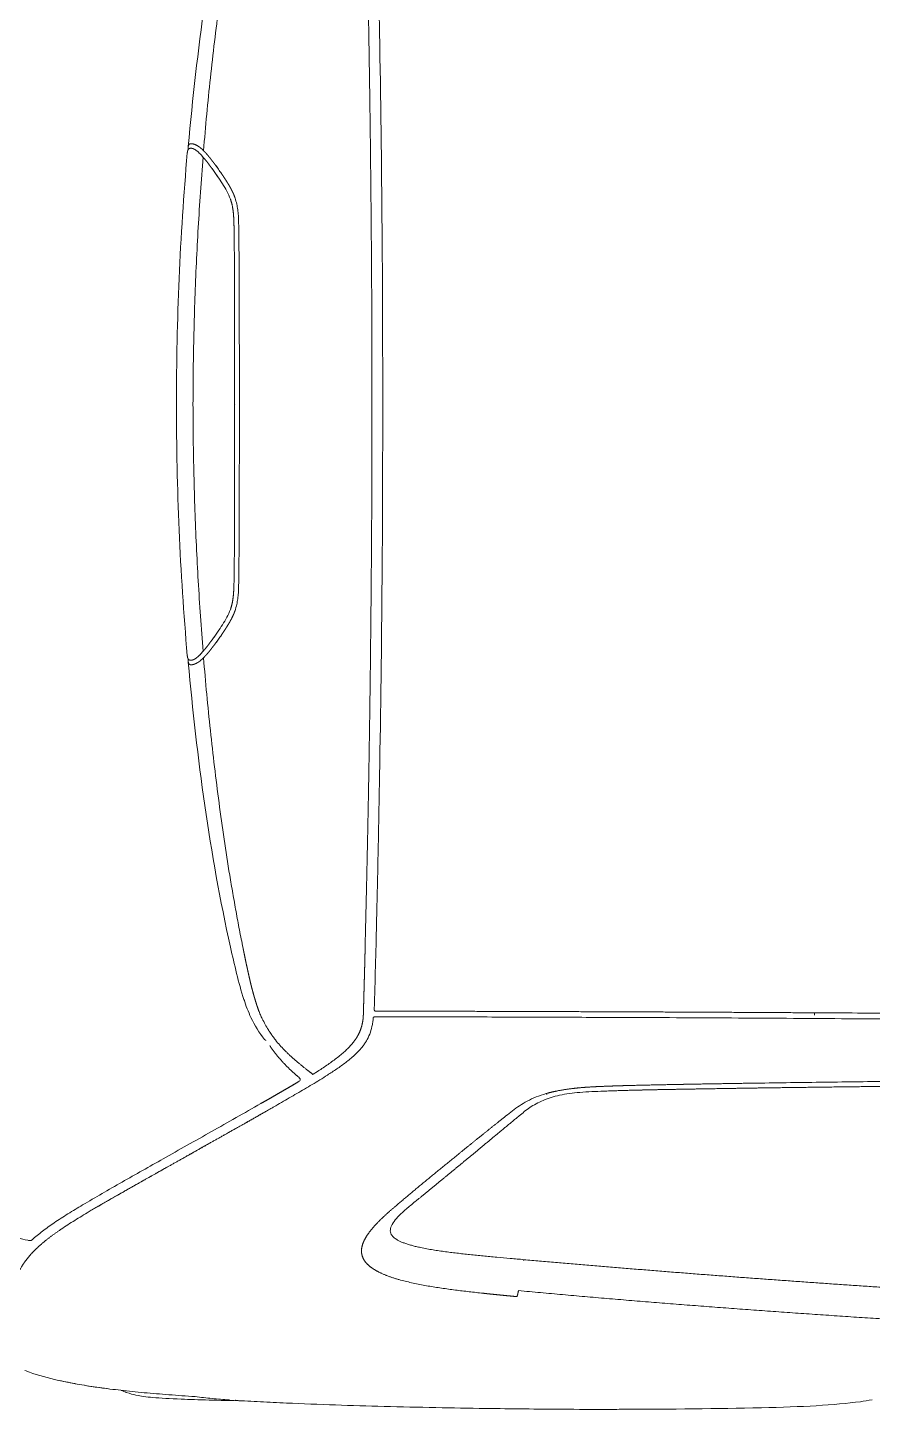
# Model space of a CAD drawing. Extents: x -1439 to 34962, y -872 to 8330.
# Drawn here: x 4693.8 to 4762.2, y 2178.2 to 2290 of the extents above; entities that cross this region are included whole.
import ezdxf

# ---------------------------------------------------------------- set-up
doc = ezdxf.new("R2010")
doc.units = 0
doc.linetypes.add('HIDDEN', pattern=[0.375, 0.25, -0.125])
doc.layers.get('0').update_dxf_attribs({"color": 9, "lineweight": 9})
doc.layers.add('04', color=9, linetype='Continuous', lineweight=9)
doc.layers.add('E-KABLO', color=7, linetype='Continuous', lineweight=30)

# ---------------------------------------------------------------- blocks, each defined once
blk = doc.blocks.new('p-araba-polo')
at = {"extrusion": (0, 0, -1)}
for p, q in [((3.4804, 0.8048), (3.4804, 0.8048)), ((3.2268, 0.6929), (3.2267, 0.6922)), ((3.2323, 0.5693), (3.2323, 0.5693)), ((3.4392, 0.5659), (3.4392, 0.5659)), ((3.4596, 0), (3.4596, 0))]:
    blk.add_line(p, q, dxfattribs=at)
blk.add_line((3.4596, 0), (3.4596, 0))
for points, degree, knots in [([(2.9447, 0.8057), (2.948, 0.8063), (2.9714, 0.8099), (3.0015, 0.8114), (3.0343, 0.8121)], 3, [0, 0, 0, 0, 0.131477, 1, 1, 1, 1]), ([(3.46, 0.8061), (3.4566, 0.8063), (3.4499, 0.8067), (3.4362, 0.8075), (3.4129, 0.8086), (3.3796, 0.8099), (3.339, 0.8111), (3.2984, 0.812), (3.2603, 0.8127), (3.226, 0.8131), (3.193, 0.8134), (3.1656, 0.8135), (3.1487, 0.8134), (3.1435, 0.8134)], 3, [0, 0, 0, 0, 0.03531, 0.070597, 0.141114, 0.269195, 0.390859, 0.518959, 0.640794, 0.737038, 0.833171, 0.948447, 1, 1, 1, 1]), ([(3.4534, 0.8065), (3.4733, 0.8062), (3.5024, 0.8054), (3.5233, 0.8042), (3.533, 0.8033), (3.5394, 0.8022), (3.5462, 0.8005), (3.5507, 0.7987), (3.5521, 0.7981)], 3, [0, 0, 0, 0, 0.418831, 0.714948, 0.835581, 0.907738, 0.972168, 1, 1, 1, 1]), ([(3.4649, 0.8058), (3.4648, 0.8058), (3.4647, 0.8058), (3.4648, 0.8058), (3.4649, 0.8058)], 3, [0, 0, 0, 0, 0.506131, 1, 1, 1, 1]), ([(3.4649, 0.8058), (3.4695, 0.8055), (3.4787, 0.8047), (3.4878, 0.8037), (3.4924, 0.8031)], 3, [0, 0, 0, 0, 0.500005, 1, 1, 1, 1]), ([(3.4924, 0.8031), (3.496, 0.8029), (3.5031, 0.8024), (3.5136, 0.8016), (3.5237, 0.8008), (3.5336, 0.8), (3.5432, 0.799), (3.5524, 0.798), (3.5613, 0.797), (3.5699, 0.7958), (3.5781, 0.7946), (3.5859, 0.7933), (3.5934, 0.7919), (3.5988, 0.7908), (3.6016, 0.7902), (3.6022, 0.7901)], 3, [0, 0, 0, 0, 0.08164, 0.163278, 0.244914, 0.326547, 0.408179, 0.489811, 0.571441, 0.653071, 0.734702, 0.816332, 0.897962, 0.979592, 1, 1, 1, 1]), ([(3.5624, 0.7968), (3.5668, 0.7963), (3.5918, 0.7928), (3.6137, 0.7881), (3.6286, 0.7825), (3.63, 0.7819)], 3, [0, 0, 0, 0, 0.15043, 0.932957, 1, 1, 1, 1]), ([(2.9527, 0.7392), (2.9527, 0.7392), (2.9527, 0.7392), (2.9527, 0.7392), (2.9527, 0.7392), (2.9527, 0.7392), (2.9527, 0.7392)], 3, [0, 0, 0, 0, 1, 1, 1, 1, 1, 1, 1]), ([(2.9527, 0.7392), (2.9527, 0.7392), (2.9527, 0.7392), (2.9527, 0.7392), (2.9527, 0.7392), (2.9527, 0.7392), (2.9527, 0.7392)], 3, [0, 0, 0, 0, 1, 1, 1, 1, 1, 1, 1]), ([(3.2608, 0.7193), (3.2646, 0.7189), (3.2721, 0.7181), (3.2833, 0.7167), (3.2944, 0.7152), (3.3053, 0.7134), (3.3161, 0.7114), (3.3228, 0.7096), (3.3262, 0.7088)], 3, [0, 0, 0, 0, 0.1667, 0.333452, 0.500295, 0.667229, 0.833987, 1, 1, 1, 1]), ([(3.2703, 0.6882), (3.2666, 0.6885), (3.2594, 0.6893), (3.2484, 0.6903), (3.2374, 0.6913), (3.2301, 0.6919), (3.2264, 0.6923)], 3, [0, 0, 0, 0, 0.249999, 0.5, 0.749999, 1, 1, 1, 1]), ([(3.3109, 0.6823), (3.3094, 0.6826), (3.3062, 0.6833), (3.3012, 0.6842), (3.2962, 0.685), (3.2911, 0.6857), (3.2859, 0.6864), (3.2807, 0.687), (3.2755, 0.6876), (3.272, 0.688), (3.2703, 0.6882)], 3, [0, 0, 0, 0, 0.124983, 0.249975, 0.374973, 0.499975, 0.624979, 0.749985, 0.874992, 1, 1, 1, 1]), ([(3.3301, 0.6755), (3.3295, 0.6759), (3.3283, 0.6767), (3.326, 0.6778), (3.3234, 0.6788), (3.3205, 0.6798), (3.3175, 0.6807), (3.3143, 0.6815), (3.3121, 0.6821), (3.3109, 0.6823)], 3, [0, 0, 0, 0, 0.142893, 0.285782, 0.428638, 0.571491, 0.714341, 0.857166, 1, 1, 1, 1]), ([(3.3341, 0.6661), (3.3342, 0.6668), (3.3346, 0.668), (3.3344, 0.6699), (3.3338, 0.6718), (3.3324, 0.6737), (3.3309, 0.6749), (3.3301, 0.6755)], 3, [0, 0, 0, 0, 0.200067, 0.400113, 0.600121, 0.800083, 1, 1, 1, 1]), ([(3.6063, 0.6624), (3.6096, 0.6647), (3.6161, 0.6692), (3.6216, 0.6739), (3.6243, 0.6762)], 3, [0, 0, 0, 0, 0.500136, 1, 1, 1, 1]), ([(3.6243, 0.6762), (3.6245, 0.6764), (3.6249, 0.6768), (3.6263, 0.6769), (3.6273, 0.6767), (3.6278, 0.6766)], 3, [0, 0, 0, 0, 0.33657, 0.664105, 1, 1, 1, 1]), ([(3.6278, 0.6766), (3.6305, 0.676), (3.6359, 0.6747), (3.644, 0.6721), (3.652, 0.6689), (3.6599, 0.6651), (3.6675, 0.6606), (3.6722, 0.6571), (3.6746, 0.6553)], 3, [0, 0, 0, 0, 0.159308, 0.322994, 0.489699, 0.658429, 0.828591, 1, 1, 1, 1]), ([(3.3273, 0.6565), (3.3288, 0.6581), (3.3319, 0.6613), (3.3333, 0.6645), (3.3341, 0.6661)], 3, [0, 0, 0, 0, 0.500141, 1, 1, 1, 1]), ([(3.5782, 0.6534), (3.5821, 0.6558), (3.5899, 0.6605), (3.5971, 0.6652), (3.6007, 0.6676)], 3, [0, 0, 0, 0, 0.500144, 1, 1, 1, 1]), ([(3.5834, 0.648), (3.5874, 0.6504), (3.5954, 0.6552), (3.6027, 0.66), (3.6063, 0.6624)], 3, [0, 0, 0, 0, 0.500076, 1, 1, 1, 1]), ([(3.3135, 0.6446), (3.316, 0.6466), (3.3209, 0.6506), (3.3252, 0.6545), (3.3273, 0.6565)], 3, [0, 0, 0, 0, 0.500033, 1, 1, 1, 1]), ([(3.513, 0.6163), (3.5186, 0.6194), (3.5299, 0.6257), (3.5464, 0.6351), (3.5626, 0.6443), (3.573, 0.6504), (3.5782, 0.6534)], 3, [0, 0, 0, 0, 0.250068, 0.500042, 0.750043, 1, 1, 1, 1]), ([(3.5181, 0.6106), (3.5237, 0.6138), (3.535, 0.6202), (3.5515, 0.6295), (3.5678, 0.6388), (3.5782, 0.645), (3.5834, 0.648)], 3, [0, 0, 0, 0, 0.250003, 0.500002, 0.750004, 1, 1, 1, 1]), ([(3.4347, 0.5721), (3.4414, 0.5759), (3.4547, 0.5834), (3.4744, 0.5945), (3.4939, 0.6055), (3.5066, 0.6127), (3.513, 0.6163)], 3, [0, 0, 0, 0, 0.250088, 0.500081, 0.750046, 1, 1, 1, 1]), ([(3.4392, 0.5659), (3.4459, 0.5697), (3.4593, 0.5774), (3.4791, 0.5886), (3.4988, 0.5997), (3.5116, 0.607), (3.5181, 0.6106)], 3, [0, 0, 0, 0, 0.250005, 0.499995, 0.750003, 1, 1, 1, 1]), ([(3.1618, 0.5559), (3.1683, 0.5561), (3.1805, 0.5566), (3.1975, 0.5588), (3.2114, 0.5631), (3.222, 0.5691), (3.2275, 0.5736), (3.2303, 0.5759)], 3, [0, 0, 0, 0, 0.229948, 0.430851, 0.618309, 0.809628, 1, 1, 1, 1]), ([(3.241, 0.576), (3.2393, 0.5746), (3.2357, 0.5718), (3.2301, 0.5677), (3.2238, 0.5639), (3.2167, 0.5605), (3.2112, 0.5588), (3.2085, 0.5579)], 3, [0, 0, 0, 0, 0.202487, 0.403363, 0.602843, 0.801427, 1, 1, 1, 1]), ([(3.3853, 0.5429), (3.3873, 0.5442), (3.3915, 0.5468), (3.3997, 0.5518), (3.4101, 0.5579), (3.4204, 0.5638), (3.4274, 0.5679), (3.4315, 0.5702), (3.4335, 0.5714), (3.4347, 0.5721)], 3, [0, 0, 0, 0, 0.124906, 0.24985, 0.49985, 0.749925, 0.874966, 0.92498, 1, 1, 1, 1]), ([(3.4089, 0.5484), (3.414, 0.5514), (3.4241, 0.5573), (3.4341, 0.563), (3.4392, 0.5659)], 3, [0, 0, 0, 0, 0.499997, 1, 1, 1, 1]), ([(3.4212, 0.5643), (3.4212, 0.5643), (3.4212, 0.5643), (3.4212, 0.5643), (3.4212, 0.5643), (3.4212, 0.5643), (3.4212, 0.5643)], 3, [0, 0, 0, 0, 1, 1, 1, 1, 1, 1, 1]), ([(3.4212, 0.5643), (3.4212, 0.5643), (3.4212, 0.5643), (3.4212, 0.5643), (3.4212, 0.5643), (3.4212, 0.5643), (3.4212, 0.5643)], 3, [0, 0, 0, 0, 1, 1, 1, 1, 1, 1, 1]), ([(3.0349, 0.5494), (3.0165, 0.5491), (2.9796, 0.5486), (2.9243, 0.5479), (2.869, 0.5473), (2.8075, 0.5467), (2.7397, 0.5462), (2.6658, 0.5458), (2.6164, 0.5459), (2.5918, 0.5459)], 3, [0, 0, 0, 0, 0.125016, 0.250021, 0.375012, 0.500001, 0.666615, 0.833283, 1, 1, 1, 1]), ([(3.0337, 0.5533), (3.0442, 0.5535), (3.0654, 0.5538), (3.0977, 0.5543), (3.1299, 0.5549), (3.1514, 0.5555), (3.1618, 0.5559)], 3, [0, 0, 0, 0, 0.244881, 0.495799, 0.755099, 1, 1, 1, 1]), ([(3.1397, 0.5513), (3.131, 0.5511), (3.1136, 0.5507), (3.0874, 0.5502), (3.0611, 0.5498), (3.0436, 0.5495), (3.0349, 0.5494)], 3, [0, 0, 0, 0, 0.249999, 0.499999, 0.75, 1, 1, 1, 1]), ([(3.1637, 0.5521), (3.1617, 0.552), (3.1577, 0.5518), (3.1517, 0.5516), (3.1467, 0.5515), (3.1433, 0.5514), (3.1417, 0.5514), (3.1409, 0.5513), (3.1403, 0.5513), (3.1399, 0.5513), (3.1397, 0.5513)], 3, [0, 0, 0, 0, 0.249862, 0.499819, 0.749912, 0.875014, 0.92503, 0.955027, 0.977518, 1, 1, 1, 1]), ([(3.4092, 0.5441), (3.4087, 0.5445), (3.4078, 0.5452), (3.4071, 0.5465), (3.4076, 0.5476), (3.4085, 0.5481), (3.4089, 0.5484)], 3, [0, 0, 0, 0, 0.263807, 0.500052, 0.736261, 1, 1, 1, 1]), ([(3.3572, 0.5202), (3.3577, 0.5208), (3.3587, 0.522), (3.3608, 0.5242), (3.3635, 0.5269), (3.367, 0.5299), (3.3705, 0.5327), (3.3741, 0.5354), (3.379, 0.5388), (3.3828, 0.5413), (3.3853, 0.5429)], 3, [0, 0, 0, 0, 0.060335, 0.124578, 0.249278, 0.374233, 0.499321, 0.624409, 0.749543, 1, 1, 1, 1]), ([(3.3918, 0.5389), (3.3904, 0.5381), (3.3878, 0.5363), (3.3839, 0.5336), (3.38, 0.5308), (3.3763, 0.528), (3.3729, 0.5252), (3.3698, 0.5223), (3.3668, 0.5193), (3.365, 0.517), (3.3641, 0.5159)], 3, [0, 0, 0, 0, 0.135189, 0.270177, 0.404927, 0.539624, 0.654876, 0.770059, 0.885089, 1, 1, 1, 1]), ([(3.4273, 0.5145), (3.4262, 0.516), (3.4239, 0.5188), (3.4208, 0.522), (3.4183, 0.5245), (3.4164, 0.5263), (3.4145, 0.5281), (3.4126, 0.5298), (3.4107, 0.5315), (3.4088, 0.5331), (3.4068, 0.5347), (3.4049, 0.5363), (3.403, 0.5378), (3.4015, 0.539), (3.4005, 0.5397), (3.4, 0.5401), (3.3996, 0.5405), (3.3991, 0.5408), (3.3986, 0.5412), (3.3981, 0.5416), (3.3976, 0.542), (3.3973, 0.5422), (3.3971, 0.5423)], 3, [0, 0, 0, 0, 0.127806, 0.254933, 0.318226, 0.381331, 0.444235, 0.506923, 0.569381, 0.631599, 0.69357, 0.755292, 0.816773, 0.878031, 0.893313, 0.908584, 0.923844, 0.939093, 0.954332, 0.969563, 0.984785, 1, 1, 1, 1]), ([(3.403, 0.5378), (3.403, 0.5378), (3.403, 0.5378), (3.403, 0.5378), (3.403, 0.5378), (3.403, 0.5378), (3.403, 0.5378)], 3, [0, 0, 0, 0, 1, 1, 1, 1, 1, 1, 1]), ([(3.403, 0.5378), (3.403, 0.5378), (3.403, 0.5378), (3.403, 0.5378), (3.403, 0.5378), (3.403, 0.5378), (3.403, 0.5378), (3.403, 0.5378), (3.403, 0.5378), (3.403, 0.5378), (3.403, 0.5378), (3.403, 0.5378), (3.403, 0.5378), (3.403, 0.5378), (3.403, 0.5378)], 7, [0, 0, 0, 0, 0, 0, 0, 0, 1, 1, 1, 1, 1, 1, 1, 1, 1, 1, 1, 1, 1, 1, 1]), ([(3.3483, 0.4967), (3.3484, 0.4979), (3.3487, 0.5002), (3.3495, 0.5047), (3.351, 0.5099), (3.3533, 0.5145), (3.3554, 0.5178), (3.3566, 0.5194), (3.3572, 0.5202)], 3, [0, 0, 0, 0, 0.125989, 0.249779, 0.499456, 0.749332, 0.870647, 1, 1, 1, 1]), ([(3.4331, 0.5064), (3.4331, 0.5064), (3.4322, 0.5078), (3.4303, 0.5106), (3.4283, 0.5132), (3.4273, 0.5145)], 3, [0, 0, 0, 0, 0.000023, 0.502974, 1, 1, 1, 1]), ([(2.9914, 0.4925), (2.9681, 0.4926), (2.9215, 0.4929), (2.8515, 0.4934), (2.7815, 0.494), (2.7115, 0.4947), (2.6414, 0.4956), (2.5713, 0.4966), (2.5012, 0.4978), (2.4311, 0.4992), (2.361, 0.501), (2.2908, 0.5031), (2.2441, 0.5049), (2.2208, 0.5057)], 3, [0, 0, 0, 0, 0.090909, 0.181819, 0.272729, 0.363638, 0.454547, 0.545456, 0.636366, 0.727274, 0.818182, 0.909092, 1, 1, 1, 1]), ([(2.3554, 0.506), (2.3703, 0.5056), (2.4001, 0.5048), (2.4448, 0.5038), (2.4895, 0.5028), (2.5342, 0.502), (2.5789, 0.5013), (2.6236, 0.5006), (2.6682, 0.5), (2.7129, 0.4995), (2.7575, 0.499), (2.8022, 0.4986), (2.8468, 0.4982), (2.8914, 0.4978), (2.936, 0.4975), (2.9805, 0.4972), (3.0251, 0.4969), (3.0696, 0.4966), (3.0993, 0.4965), (3.1141, 0.4964)], 3, [0, 0, 0, 0, 0.058823, 0.117647, 0.17647, 0.235294, 0.294117, 0.352941, 0.411764, 0.470588, 0.529411, 0.588235, 0.647058, 0.705882, 0.764706, 0.823529, 0.882353, 0.941176, 1, 1, 1, 1]), ([(3.4331, 0.5064), (3.434, 0.5049), (3.4358, 0.502), (3.4373, 0.4989), (3.4381, 0.4974)], 3, [0, 0, 0, 0, 0.504884, 1, 1, 1, 1]), ([(3.4381, 0.4974), (3.4373, 0.4989), (3.4358, 0.502), (3.434, 0.5049), (3.4331, 0.5064)], 3, [0, 0, 0, 0, 0.494609, 1, 1, 1, 1]), ([(3.1141, 0.4964), (3.1335, 0.4963), (3.1724, 0.4962), (3.2307, 0.496), (3.2791, 0.4958), (3.3179, 0.4958), (3.3372, 0.4958), (3.3469, 0.4958)], 3, [0, 0, 0, 0, 0.250049, 0.500074, 0.750085, 0.874591, 1, 1, 1, 1]), ([(3.2865, 0.4958), (3.2865, 0.4958), (3.2865, 0.4958), (3.2865, 0.4958), (3.2865, 0.4958), (3.2865, 0.4958), (3.2865, 0.4958)], 3, [0, 0, 0, 0, 1, 1, 1, 1, 1, 1, 1]), ([(3.2865, 0.4958), (3.2865, 0.4958), (3.2865, 0.4958), (3.2865, 0.4958), (3.2865, 0.4958), (3.2865, 0.4958), (3.2865, 0.4958)], 3, [0, 0, 0, 0, 1, 1, 1, 1, 1, 1, 1]), ([(3.3038, 0.4958), (3.3038, 0.4958), (3.3038, 0.4958), (3.3038, 0.4958), (3.3038, 0.4958), (3.3038, 0.4958), (3.3038, 0.4958)], 3, [0, 0, 0, 0, 1, 1, 1, 1, 1, 1, 1]), ([(3.3038, 0.4958), (3.3038, 0.4958), (3.3038, 0.4958), (3.3038, 0.4958), (3.3038, 0.4958), (3.3038, 0.4958), (3.3038, 0.4958)], 3, [0, 0, 0, 0, 1, 1, 1, 1, 1, 1, 1]), ([(3.3469, 0.4958), (3.347, 0.4958), (3.3472, 0.4958), (3.3475, 0.4958), (3.3479, 0.4959), (3.3482, 0.4962), (3.3483, 0.4965), (3.3483, 0.4967)], 3, [0, 0, 0, 0, 0.126989, 0.253376, 0.501595, 0.750756, 1, 1, 1, 1]), ([(3.4381, 0.4974), (3.4386, 0.4963), (3.4397, 0.4941), (3.4405, 0.4918), (3.441, 0.4906)], 3, [0, 0, 0, 0, 0.498968, 1, 1, 1, 1]), ([(3.441, 0.4906), (3.4405, 0.4918), (3.4397, 0.4941), (3.4386, 0.4963), (3.4381, 0.4974)], 3, [0, 0, 0, 0, 0.501096, 1, 1, 1, 1]), ([(3.3406, 0), (3.3406, 0.0157), (3.3407, 0.0471), (3.3408, 0.0942), (3.3414, 0.1788), (3.3425, 0.2677), (3.3443, 0.3606), (3.3454, 0.4121), (3.3465, 0.4551), (3.3471, 0.4781), (3.3475, 0.4896)], 3, [0, 0, 0, 0, 0.095818, 0.191637, 0.287456, 0.612278, 0.734598, 0.85691, 0.928456, 1, 1, 1, 1]), ([(3.3475, 0.4896), (3.3475, 0.49), (3.3475, 0.4908), (3.3468, 0.491), (3.3464, 0.4911)], 3, [0, 0, 0, 0, 0.548693, 1, 1, 1, 1]), ([(3.3562, 0.4912), (3.3562, 0.4906), (3.3562, 0.4894), (3.3561, 0.4878), (3.3561, 0.4864), (3.3561, 0.4854), (3.356, 0.4845), (3.356, 0.484), (3.356, 0.4837)], 3, [0, 0, 0, 0, 0.252172, 0.502148, 0.651132, 0.794911, 0.894758, 1, 1, 1, 1]), ([(3.4856, 0.2052), (3.4847, 0.215), (3.4831, 0.2347), (3.4791, 0.2738), (3.4733, 0.3227), (3.4669, 0.3666), (3.4619, 0.3959), (3.4593, 0.4106), (3.4566, 0.4254), (3.4546, 0.4353), (3.4536, 0.4402)], 3, [0, 0, 0, 0, 0.12452, 0.248713, 0.496885, 0.746467, 0.809383, 0.872586, 0.936113, 1, 1, 1, 1]), ([(3.488, 0.2075), (3.4876, 0.2071), (3.4868, 0.2064), (3.486, 0.2056), (3.4856, 0.2052)], 3, [0, 0, 0, 0, 0.499798, 1, 1, 1, 1]), ([(3.4873, 0.2015), (3.4868, 0.201), (3.4864, 0.2005), (3.486, 0.2), (3.486, 0.2)], 3, [0, 0, 0, 0, 0.98477, 1, 1, 1, 1]), ([(3.4922, 0.2059), (3.4918, 0.2056), (3.4909, 0.205), (3.4896, 0.2039), (3.4884, 0.2027), (3.4876, 0.2019), (3.4873, 0.2015)], 3, [0, 0, 0, 0, 0.251991, 0.502315, 0.75048, 1, 1, 1, 1]), ([(3.4976, 0.2098), (3.4977, 0.2097), (3.4978, 0.2094), (3.4979, 0.2086), (3.4979, 0.208), (3.4979, 0.2075)], 3, [0, 0, 0, 0, 0.249881, 0.499707, 1, 1, 1, 1]), ([(3.4711, 0.1868), (3.4715, 0.1873), (3.4723, 0.1884), (3.4739, 0.1907), (3.475, 0.1923), (3.4758, 0.1934)], 3, [0, 0, 0, 0, 0.250034, 0.500022, 1, 1, 1, 1]), ([(3.4787, 0.1907), (3.4779, 0.1897), (3.4764, 0.1876), (3.4749, 0.1855), (3.4742, 0.1844)], 3, [0, 0, 0, 0, 0.499955, 1, 1, 1, 1]), ([(3.4941, 0), (3.494, 0.0095), (3.494, 0.0286), (3.4934, 0.0572), (3.4926, 0.0858), (3.4914, 0.1144), (3.4899, 0.143), (3.4881, 0.1715), (3.4867, 0.1905), (3.486, 0.2)], 3, [0, 0, 0, 0, 0.142857, 0.285713, 0.428571, 0.57143, 0.714285, 0.857141, 1, 1, 1, 1]), ([(3.486, 0.2), (3.486, 0.2), (3.486, 0.2), (3.486, 0.2), (3.486, 0.2), (3.486, 0.2), (3.486, 0.2), (3.486, 0.2), (3.486, 0.2), (3.486, 0.2)], 3, [0, 0, 0, 0, 0.339646, 0.501479, 0.627426, 1, 1, 1, 1, 1, 1, 1]), ([(3.4742, 0.1844), (3.4729, 0.1824), (3.4703, 0.1785), (3.4665, 0.1725), (3.4647, 0.1682), (3.4638, 0.166)], 3, [0, 0, 0, 0, 0.334985, 0.668743, 1, 1, 1, 1]), ([(3.457, 0.139), (3.4571, 0.1403), (3.4571, 0.143), (3.4572, 0.1475), (3.4573, 0.1524), (3.4578, 0.1574), (3.4585, 0.1613), (3.4593, 0.1644), (3.4598, 0.166), (3.46, 0.1668)], 3, [0, 0, 0, 0, 0.137192, 0.28895, 0.489273, 0.658174, 0.826629, 0.913291, 1, 1, 1, 1]), ([(3.4608, 0.1389), (3.4607, 0.1273), (3.4605, 0.1042), (3.4604, 0.0694), (3.4604, 0.0347), (3.4604, 0.0116), (3.4604, 0)], 3, [0, 0, 0, 0, 0.250071, 0.500208, 0.75029, 1, 1, 1, 1]), ([(3.3406, 0), (3.3406, -0.0157), (3.3407, -0.0471), (3.3408, -0.0942), (3.3414, -0.1788), (3.3425, -0.2677), (3.3443, -0.3606), (3.3454, -0.4121), (3.3465, -0.4551), (3.3471, -0.4781), (3.3475, -0.4896)], 3, [0, 0, 0, 0, 0.095818, 0.191637, 0.287456, 0.612278, 0.734598, 0.85691, 0.928456, 1, 1, 1, 1]), ([(3.4608, -0.1389), (3.4607, -0.1273), (3.4605, -0.1041), (3.4604, -0.0694), (3.4604, -0.0347), (3.4604, -0.0116), (3.4604, 0)], 3, [0, 0, 0, 0, 0.250071, 0.500208, 0.75029, 1, 1, 1, 1]), ([(3.4941, 0), (3.494, -0.0095), (3.494, -0.0286), (3.4934, -0.0572), (3.4926, -0.0858), (3.4914, -0.1144), (3.4899, -0.143), (3.4881, -0.1715), (3.4867, -0.1905), (3.486, -0.2)], 3, [0, 0, 0, 0, 0.142857, 0.285713, 0.428571, 0.57143, 0.714285, 0.857141, 1, 1, 1, 1]), ([(3.457, -0.139), (3.4571, -0.1403), (3.4571, -0.143), (3.4572, -0.1475), (3.4573, -0.1524), (3.4578, -0.1574), (3.4585, -0.1613), (3.4593, -0.1644), (3.4598, -0.166), (3.46, -0.1667)], 3, [0, 0, 0, 0, 0.137192, 0.28895, 0.489273, 0.658174, 0.826629, 0.913291, 1, 1, 1, 1]), ([(3.4742, -0.1844), (3.4729, -0.1824), (3.4703, -0.1785), (3.4665, -0.1725), (3.4647, -0.1682), (3.4638, -0.166)], 3, [0, 0, 0, 0, 0.334985, 0.668743, 1, 1, 1, 1]), ([(3.4711, -0.1868), (3.4715, -0.1873), (3.4723, -0.1884), (3.4739, -0.1907), (3.475, -0.1923), (3.4758, -0.1934)], 3, [0, 0, 0, 0, 0.250034, 0.500022, 1, 1, 1, 1]), ([(3.4787, -0.1907), (3.4779, -0.1897), (3.4764, -0.1876), (3.4749, -0.1855), (3.4742, -0.1844)], 3, [0, 0, 0, 0, 0.499955, 1, 1, 1, 1]), ([(3.4873, -0.2015), (3.4868, -0.201), (3.4864, -0.2005), (3.486, -0.2), (3.486, -0.2)], 3, [0, 0, 0, 0, 0.98477, 1, 1, 1, 1]), ([(3.486, -0.2), (3.486, -0.2), (3.486, -0.2), (3.486, -0.2), (3.486, -0.2), (3.486, -0.2), (3.486, -0.2), (3.486, -0.2), (3.486, -0.2), (3.486, -0.2)], 3, [0, 0, 0, 0, 0.339646, 0.501479, 0.627426, 1, 1, 1, 1, 1, 1, 1]), ([(3.4856, -0.2052), (3.4847, -0.215), (3.4831, -0.2347), (3.4791, -0.2738), (3.4733, -0.3227), (3.4669, -0.3666), (3.4619, -0.3959), (3.4593, -0.4106), (3.4566, -0.4254), (3.4546, -0.4353), (3.4536, -0.4402)], 3, [0, 0, 0, 0, 0.12452, 0.248713, 0.496885, 0.746467, 0.809383, 0.872586, 0.936113, 1, 1, 1, 1]), ([(3.488, -0.2075), (3.4876, -0.2071), (3.4868, -0.2064), (3.486, -0.2056), (3.4856, -0.2052)], 3, [0, 0, 0, 0, 0.499798, 1, 1, 1, 1]), ([(3.4922, -0.2059), (3.4918, -0.2056), (3.4909, -0.205), (3.4896, -0.2039), (3.4884, -0.2027), (3.4876, -0.2019), (3.4873, -0.2015)], 3, [0, 0, 0, 0, 0.251991, 0.502315, 0.75048, 1, 1, 1, 1]), ([(3.4976, -0.2098), (3.4977, -0.2097), (3.4978, -0.2094), (3.4979, -0.2086), (3.4979, -0.208), (3.4979, -0.2075)], 3, [0, 0, 0, 0, 0.249881, 0.499707, 1, 1, 1, 1])]:
    blk.add_open_spline(points, degree=degree, knots=knots)
for points, degree in [([(3.0344, 0.8121), (3.07, 0.8129), (3.1076, 0.8133), (3.1465, 0.8134)], 3), ([(3.4597, 0.8061), (3.4598, 0.8061), (3.4598, 0.8061), (3.4599, 0.8061), (3.4599, 0.8061), (3.46, 0.8061), (3.46, 0.8061)], 6), ([(3.4645, 0.8058), (3.4646, 0.8058), (3.4647, 0.8058), (3.4648, 0.8058), (3.4649, 0.8058)], 4), ([(3.4646, 0.8058), (3.4646, 0.8058), (3.4647, 0.8058), (3.4648, 0.8058), (3.4649, 0.8058)], 4), ([(3.4646, 0.8058), (3.4646, 0.8058), (3.4647, 0.8058), (3.4648, 0.8058), (3.4648, 0.8058), (3.4649, 0.8058), (3.4649, 0.8058)], 6), ([(3.4646, 0.8058), (3.4646, 0.8058), (3.4646, 0.8058), (3.4646, 0.8058)], 3), ([(3.4646, 0.8058), (3.4646, 0.8058), (3.4647, 0.8058), (3.4647, 0.8058), (3.4648, 0.8058), (3.4649, 0.8058), (3.4649, 0.8058)], 6), ([(3.4649, 0.8058), (3.4648, 0.8058), (3.4648, 0.8058), (3.4647, 0.8058), (3.4647, 0.8058), (3.4648, 0.8058), (3.4649, 0.8058)], 6), ([(2.5115, 0.7615), (2.6557, 0.7563), (2.7999, 0.7495), (2.9437, 0.7407), (3.0876, 0.7308), (3.2308, 0.7173)], 5), ([(2.5099, 0.7363), (2.6125, 0.7326), (2.715, 0.7281), (2.8175, 0.7228), (2.9199, 0.7165), (3.0222, 0.7094), (3.1244, 0.7013), (3.2264, 0.6923)], 7), ([(3.1608, 0.7236), (3.1608, 0.7236), (3.1608, 0.7236), (3.1608, 0.7236)], 3), ([(3.1608, 0.7236), (3.1608, 0.7236), (3.1608, 0.7236), (3.1608, 0.7236)], 3), ([(3.2308, 0.7173), (3.2311, 0.7187), (3.2314, 0.72), (3.2314, 0.7205), (3.2315, 0.7208), (3.2318, 0.7215), (3.232, 0.7222)], 6), ([(3.232, 0.7222), (3.2318, 0.7215), (3.2315, 0.7208), (3.2314, 0.7205), (3.2314, 0.72), (3.2311, 0.7187), (3.2308, 0.7173)], 6), ([(3.2325, 0.7222), (3.2324, 0.7222), (3.2323, 0.7222), (3.2322, 0.7222), (3.2321, 0.7222), (3.232, 0.7222)], 5), ([(3.232, 0.7222), (3.2322, 0.7222), (3.2323, 0.7222), (3.2325, 0.7222)], 3), ([(3.2325, 0.7222), (3.2385, 0.7216), (3.2445, 0.721), (3.2505, 0.7204)], 3), ([(3.2505, 0.7204), (3.2469, 0.7208), (3.2433, 0.7211), (3.2397, 0.7215), (3.2361, 0.7218), (3.2325, 0.7222)], 5), ([(3.2608, 0.7193), (3.2588, 0.7195), (3.2567, 0.7198), (3.2546, 0.72), (3.2526, 0.7202), (3.2505, 0.7204)], 5), ([(3.2505, 0.7204), (3.2539, 0.72), (3.2574, 0.7197), (3.2608, 0.7193)], 3), ([(3.6409, 0.7204), (3.6395, 0.7132), (3.6375, 0.7045), (3.6326, 0.6959), (3.6246, 0.6873)], 4), ([(3.3555, 0.6929), (3.353, 0.6968), (3.3487, 0.7005), (3.3421, 0.7038), (3.3345, 0.7065), (3.3262, 0.7088)], 5), ([(3.2267, 0.6922), (3.2268, 0.6925), (3.2268, 0.6927), (3.2268, 0.6929)], 3), ([(3.3551, 0.6757), (3.3569, 0.679), (3.358, 0.6825), (3.3585, 0.6859), (3.3577, 0.6895), (3.3555, 0.6929)], 5), ([(3.6246, 0.6873), (3.62, 0.6823), (3.6144, 0.6773), (3.6078, 0.6724), (3.6007, 0.6676)], 4), ([(3.3312, 0.6498), (3.3371, 0.6548), (3.3427, 0.6599), (3.3478, 0.665), (3.3522, 0.6703), (3.3551, 0.6757)], 5), ([(3.241, 0.576), (3.2553, 0.5874), (3.2689, 0.5983), (3.282, 0.6089), (3.2949, 0.6194), (3.3073, 0.6297), (3.3195, 0.6398), (3.3312, 0.6498)], 7), ([(3.5782, 0.6534), (3.5628, 0.6443), (3.5465, 0.6352), (3.5299, 0.6258), (3.513, 0.6163)], 4), ([(3.2303, 0.5759), (3.2483, 0.5909), (3.2656, 0.6052), (3.2822, 0.619), (3.2983, 0.6322), (3.3135, 0.6446)], 5), ([(3.513, 0.6163), (3.4939, 0.6055), (3.4745, 0.5946), (3.4547, 0.5835), (3.4347, 0.5721)], 4), ([(3.4561, 0.5842), (3.4561, 0.5842), (3.4561, 0.5842), (3.4561, 0.5842)], 3), ([(3.4561, 0.5842), (3.4561, 0.5842), (3.4561, 0.5842), (3.4561, 0.5842), (3.4561, 0.5842), (3.4561, 0.5842)], 5), ([(3.4392, 0.5659), (3.4349, 0.5635), (3.4306, 0.561), (3.4262, 0.5585), (3.4219, 0.556), (3.4176, 0.5535), (3.4133, 0.551), (3.4089, 0.5484)], 7), ([(3.0337, 0.5533), (2.9385, 0.552), (2.8431, 0.5509), (2.7476, 0.5501), (2.6519, 0.5497), (2.5562, 0.5502)], 5), ([(3.1618, 0.5559), (3.1389, 0.555), (3.1101, 0.5545), (3.0826, 0.5541), (3.0594, 0.5537), (3.0337, 0.5533)], 5), ([(3.0349, 0.5494), (3.0524, 0.5496), (3.0699, 0.5499), (3.0873, 0.5502), (3.1049, 0.5505), (3.1223, 0.5509), (3.1397, 0.5513)], 6), ([(3.1397, 0.5513), (3.1445, 0.5514), (3.1493, 0.5516), (3.1541, 0.5517), (3.1589, 0.5519), (3.1637, 0.5521)], 5), ([(3.1637, 0.5521), (3.1712, 0.5524), (3.1787, 0.5528), (3.1863, 0.5535), (3.194, 0.5544), (3.2016, 0.5559), (3.2085, 0.5579)], 6), ([(3.2078, 0.5585), (3.2079, 0.5584), (3.208, 0.5583), (3.2082, 0.5582), (3.2083, 0.5581), (3.2084, 0.558), (3.2085, 0.5579)], 6), ([(3.412, 0.559), (3.412, 0.559), (3.412, 0.559), (3.412, 0.559)], 3), ([(3.412, 0.559), (3.412, 0.559), (3.412, 0.559), (3.412, 0.559), (3.412, 0.559), (3.412, 0.559)], 5), ([(3.3918, 0.5389), (3.3927, 0.5395), (3.3935, 0.5401), (3.3944, 0.5406), (3.3953, 0.5412), (3.3962, 0.5418), (3.3971, 0.5423)], 6), ([(3.3971, 0.5423), (3.3972, 0.5424), (3.3972, 0.5424), (3.3973, 0.5424)], 3), ([(3.3973, 0.5424), (3.3972, 0.5424), (3.3972, 0.5424), (3.3972, 0.5424), (3.3972, 0.5424), (3.3972, 0.5423), (3.3971, 0.5423)], 6), ([(3.4092, 0.5441), (3.4141, 0.54), (3.4191, 0.5353), (3.4238, 0.5303), (3.4281, 0.5248), (3.432, 0.5191)], 5), ([(3.3565, 0.4974), (3.3569, 0.5005), (3.3575, 0.5036), (3.3584, 0.5064), (3.3595, 0.5091), (3.3609, 0.5115), (3.3624, 0.5138), (3.3641, 0.5159)], 7), ([(3.4273, 0.5145), (3.4285, 0.513), (3.4297, 0.5114), (3.4309, 0.5098), (3.432, 0.5081), (3.4331, 0.5064)], 5), ([(3.4363, 0.5139), (3.4362, 0.5141), (3.4361, 0.5142), (3.4359, 0.5144), (3.4357, 0.5145), (3.4355, 0.5147), (3.4352, 0.5148)], 6), ([(3.4362, 0.5141), (3.4404, 0.5087), (3.4441, 0.5027), (3.4472, 0.4963)], 3), ([(2.9913, 0.4945), (2.9913, 0.4944), (2.9914, 0.4941), (2.9914, 0.4937), (2.9914, 0.4931), (2.9914, 0.4925)], 5), ([(2.9914, 0.4925), (2.9914, 0.4929), (2.9914, 0.4932), (2.9914, 0.4935), (2.9914, 0.4938), (2.9914, 0.494)], 5), ([(2.9914, 0.4925), (3.0422, 0.4922), (3.093, 0.4919), (3.1438, 0.4917), (3.1945, 0.4915), (3.2452, 0.4914), (3.2959, 0.4912), (3.3464, 0.4911)], 7), ([(3.3483, 0.4967), (3.3483, 0.4963), (3.3481, 0.496), (3.3478, 0.4958), (3.3474, 0.4958), (3.3469, 0.4958)], 5), ([(3.3562, 0.4912), (3.3562, 0.4922), (3.3563, 0.4932), (3.3563, 0.4942), (3.3563, 0.4951), (3.3564, 0.496), (3.3564, 0.4968), (3.3565, 0.4974)], 7), ([(3.4472, 0.4963), (3.4494, 0.4917), (3.4513, 0.4868), (3.4529, 0.4818)], 3), ([(3.3464, 0.4911), (3.3469, 0.4911), (3.3472, 0.4911), (3.3475, 0.4905), (3.3475, 0.4901), (3.3475, 0.4896)], 5), ([(3.3554, 0.4618), (3.3555, 0.4655), (3.3556, 0.4691), (3.3557, 0.4728), (3.3558, 0.4764), (3.3559, 0.4801), (3.356, 0.4837)], 6), ([(3.356, 0.4837), (3.356, 0.4842), (3.356, 0.4848), (3.356, 0.4853), (3.3561, 0.4858), (3.3561, 0.4864), (3.3561, 0.4869), (3.3561, 0.4874)], 7), ([(3.3561, 0.4874), (3.3561, 0.488), (3.3561, 0.4885), (3.3561, 0.4891), (3.3562, 0.4896), (3.3562, 0.4901), (3.3562, 0.4907), (3.3562, 0.4912)], 7), ([(3.4434, 0.4835), (3.4429, 0.4849), (3.4425, 0.4863), (3.442, 0.4878), (3.4415, 0.4892), (3.441, 0.4906)], 5), ([(3.441, 0.4906), (3.4415, 0.4892), (3.442, 0.4878), (3.4425, 0.4863), (3.4429, 0.4849), (3.4434, 0.4835)], 5), ([(3.4434, 0.4835), (3.4439, 0.4817), (3.4445, 0.4799), (3.445, 0.4781), (3.4455, 0.4764), (3.4459, 0.4746), (3.4464, 0.4728)], 6), ([(3.4529, 0.4816), (3.4529, 0.4817), (3.4529, 0.4819), (3.4528, 0.482), (3.4527, 0.4821), (3.4526, 0.4822), (3.4523, 0.4824)], 6), ([(3.4529, 0.4818), (3.4574, 0.468), (3.4605, 0.4536), (3.4638, 0.4393)], 3), ([(3.4464, 0.4728), (3.4469, 0.471), (3.4473, 0.4692), (3.4478, 0.4673), (3.4482, 0.4655), (3.4486, 0.4637), (3.449, 0.4619)], 6), ([(3.3549, 0.4398), (3.3549, 0.4434), (3.355, 0.4471), (3.3551, 0.4508), (3.3552, 0.4544), (3.3553, 0.4581), (3.3554, 0.4618)], 6), ([(3.4514, 0.451), (3.451, 0.4529), (3.4506, 0.4547), (3.4502, 0.4565), (3.4498, 0.4583), (3.4494, 0.4601), (3.449, 0.4619)], 6), ([(3.4536, 0.4402), (3.4532, 0.442), (3.4529, 0.4438), (3.4525, 0.4456), (3.4521, 0.4474), (3.4518, 0.4492), (3.4514, 0.451)], 6), ([(3.3507, 0.2203), (3.3512, 0.257), (3.3517, 0.2937), (3.3524, 0.3304), (3.3531, 0.367), (3.354, 0.4035), (3.3549, 0.4398)], 6), ([(3.4638, 0.4393), (3.4806, 0.3636), (3.491, 0.2862), (3.4979, 0.2087)], 3), ([(3.3493, 0), (3.3493, 0.0367), (3.3494, 0.0735), (3.3496, 0.1102), (3.3499, 0.1469), (3.3503, 0.1836), (3.3507, 0.2203)], 6), ([(3.484, 0.2036), (3.4831, 0.2026), (3.4822, 0.2016), (3.4814, 0.2006), (3.4806, 0.1996), (3.4798, 0.1986)], 5), ([(3.4852, 0.2048), (3.4849, 0.2046), (3.4847, 0.2043), (3.4845, 0.2041), (3.4842, 0.2038), (3.484, 0.2036)], 5), ([(3.4856, 0.2052), (3.4854, 0.2051), (3.4853, 0.2049), (3.4852, 0.2048)], 3), ([(3.486, 0.2), (3.4862, 0.2003), (3.4865, 0.2006), (3.4867, 0.2009), (3.487, 0.2012), (3.4873, 0.2015)], 5), ([(3.4873, 0.2015), (3.488, 0.2023), (3.4888, 0.2031), (3.4896, 0.2039), (3.4905, 0.2047), (3.4913, 0.2053), (3.4922, 0.2059)], 6), ([(3.4938, 0.2106), (3.4927, 0.2103), (3.4916, 0.2099), (3.4906, 0.2093), (3.4897, 0.2087), (3.4888, 0.2081), (3.488, 0.2075)], 6), ([(3.4922, 0.2059), (3.4931, 0.2065), (3.494, 0.2069), (3.4949, 0.2072), (3.4958, 0.2073), (3.4965, 0.2072), (3.4971, 0.2069)], 6), ([(3.4963, 0.2108), (3.496, 0.2108), (3.4956, 0.2109), (3.4952, 0.2109), (3.4947, 0.2108), (3.4943, 0.2107), (3.4938, 0.2106)], 6), ([(3.4976, 0.2098), (3.4975, 0.2101), (3.4973, 0.2103), (3.4971, 0.2104), (3.4969, 0.2106), (3.4966, 0.2107), (3.4963, 0.2108)], 6), ([(3.4971, 0.2069), (3.4978, 0.2065), (3.4982, 0.2059), (3.4985, 0.2053), (3.4986, 0.2045), (3.4987, 0.2036), (3.4988, 0.2026)], 6), ([(3.4979, 0.2087), (3.4979, 0.2089), (3.4978, 0.2092), (3.4978, 0.2094), (3.4977, 0.2096), (3.4976, 0.2098)], 5), ([(3.4979, 0.2087), (3.4979, 0.208), (3.4979, 0.2073), (3.4979, 0.2065)], 3), ([(3.4979, 0.2075), (3.4979, 0.2077), (3.4979, 0.208), (3.4979, 0.2082), (3.4979, 0.2085), (3.4979, 0.2087)], 5), ([(3.4987, 0.2034), (3.5046, 0.1358), (3.5075, 0.0679), (3.5075, 0)], 3), ([(3.4758, 0.1934), (3.4754, 0.1927), (3.4749, 0.1921), (3.4744, 0.1914), (3.4739, 0.1908), (3.4735, 0.1901)], 5), ([(3.4742, 0.1844), (3.4751, 0.1857), (3.476, 0.1869), (3.4769, 0.1882), (3.4778, 0.1895), (3.4787, 0.1907)], 5), ([(3.4778, 0.196), (3.4774, 0.1955), (3.477, 0.195), (3.4766, 0.1944), (3.4762, 0.1939), (3.4758, 0.1934)], 5), ([(3.4798, 0.1986), (3.4794, 0.198), (3.479, 0.1975), (3.4786, 0.197), (3.4782, 0.1965), (3.4778, 0.196)], 5), ([(3.4787, 0.1907), (3.4801, 0.1926), (3.4815, 0.1945), (3.4829, 0.1964), (3.4844, 0.1983), (3.486, 0.2)], 5), ([(3.4711, 0.1868), (3.4701, 0.1852), (3.469, 0.1837), (3.468, 0.1821), (3.467, 0.1805), (3.466, 0.1789), (3.465, 0.1773)], 6), ([(3.4623, 0.1722), (3.4618, 0.1713), (3.4614, 0.1704), (3.461, 0.1695), (3.4607, 0.1686), (3.4603, 0.1677), (3.46, 0.1668)], 6), ([(3.465, 0.1773), (3.4645, 0.1765), (3.4641, 0.1756), (3.4636, 0.1748), (3.4631, 0.174), (3.4627, 0.1731), (3.4623, 0.1722)], 6), ([(3.4608, 0.1389), (3.4609, 0.1435), (3.461, 0.1481), (3.4611, 0.1527), (3.4614, 0.1573), (3.4623, 0.1618), (3.4638, 0.166)], 6), ([(3.457, 0.139), (3.4568, 0.1158), (3.4567, 0.0926), (3.4566, 0.0695), (3.4566, 0.0463), (3.4566, 0.0232), (3.4566, 0)], 6), ([(3.3493, 0), (3.3493, -0.0367), (3.3494, -0.0735), (3.3496, -0.1102), (3.3499, -0.1469), (3.3503, -0.1836), (3.3507, -0.2203)], 6), ([(3.457, -0.139), (3.4568, -0.1158), (3.4567, -0.0926), (3.4566, -0.0695), (3.4566, -0.0463), (3.4566, -0.0232), (3.4566, 0)], 6), ([(3.4987, -0.2034), (3.5046, -0.1358), (3.5075, -0.0679), (3.5075, 0)], 3), ([(3.4608, -0.1389), (3.4609, -0.1435), (3.461, -0.1481), (3.4611, -0.1527), (3.4614, -0.1573), (3.4623, -0.1618), (3.4638, -0.166)], 6), ([(3.4623, -0.1722), (3.4618, -0.1713), (3.4614, -0.1704), (3.461, -0.1695), (3.4607, -0.1686), (3.4603, -0.1677), (3.46, -0.1667)], 6), ([(3.465, -0.1773), (3.4645, -0.1765), (3.4641, -0.1756), (3.4636, -0.1748), (3.4631, -0.174), (3.4627, -0.1731), (3.4623, -0.1722)], 6), ([(3.4711, -0.1868), (3.4701, -0.1852), (3.469, -0.1837), (3.468, -0.1821), (3.467, -0.1805), (3.466, -0.1789), (3.465, -0.1773)], 6), ([(3.4758, -0.1934), (3.4754, -0.1927), (3.4749, -0.1921), (3.4744, -0.1914), (3.4739, -0.1908), (3.4735, -0.1901)], 5), ([(3.4742, -0.1844), (3.4751, -0.1857), (3.476, -0.1869), (3.4769, -0.1882), (3.4778, -0.1895), (3.4787, -0.1907)], 5), ([(3.4778, -0.196), (3.4774, -0.1955), (3.477, -0.195), (3.4766, -0.1944), (3.4762, -0.1939), (3.4758, -0.1934)], 5), ([(3.4798, -0.1986), (3.4794, -0.198), (3.479, -0.1975), (3.4786, -0.197), (3.4782, -0.1965), (3.4778, -0.196)], 5), ([(3.4787, -0.1907), (3.4801, -0.1926), (3.4815, -0.1945), (3.4829, -0.1964), (3.4844, -0.1983), (3.486, -0.2)], 5), ([(3.484, -0.2036), (3.4831, -0.2026), (3.4822, -0.2016), (3.4814, -0.2006), (3.4806, -0.1996), (3.4798, -0.1986)], 5), ([(3.486, -0.2), (3.4862, -0.2003), (3.4865, -0.2006), (3.4867, -0.2009), (3.487, -0.2012), (3.4873, -0.2015)], 5), ([(3.4638, -0.4393), (3.4806, -0.3636), (3.491, -0.2862), (3.4979, -0.2087)], 3), ([(3.4852, -0.2048), (3.4849, -0.2046), (3.4847, -0.2043), (3.4845, -0.2041), (3.4842, -0.2038), (3.484, -0.2036)], 5), ([(3.4856, -0.2052), (3.4854, -0.2051), (3.4853, -0.2049), (3.4852, -0.2048)], 3), ([(3.4873, -0.2015), (3.488, -0.2023), (3.4888, -0.2031), (3.4896, -0.2039), (3.4905, -0.2047), (3.4913, -0.2053), (3.4922, -0.2059)], 6), ([(3.4938, -0.2106), (3.4927, -0.2103), (3.4916, -0.2099), (3.4906, -0.2093), (3.4897, -0.2087), (3.4888, -0.2081), (3.488, -0.2075)], 6), ([(3.4922, -0.2059), (3.4931, -0.2065), (3.494, -0.2069), (3.4949, -0.2072), (3.4958, -0.2073), (3.4965, -0.2072), (3.4971, -0.2069)], 6), ([(3.4963, -0.2108), (3.496, -0.2108), (3.4956, -0.2109), (3.4952, -0.2109), (3.4947, -0.2108), (3.4943, -0.2107), (3.4938, -0.2106)], 6), ([(3.4976, -0.2098), (3.4975, -0.2101), (3.4973, -0.2103), (3.4971, -0.2104), (3.4969, -0.2106), (3.4966, -0.2107), (3.4963, -0.2108)], 6), ([(3.4971, -0.2069), (3.4978, -0.2065), (3.4982, -0.2059), (3.4985, -0.2053), (3.4986, -0.2045), (3.4987, -0.2036), (3.4988, -0.2026)], 6), ([(3.4979, -0.2087), (3.4979, -0.2089), (3.4978, -0.2092), (3.4978, -0.2094), (3.4977, -0.2096), (3.4976, -0.2098)], 5), ([(3.4979, -0.2087), (3.4979, -0.208), (3.4979, -0.2073), (3.4979, -0.2065)], 3), ([(3.4979, -0.2075), (3.4979, -0.2077), (3.4979, -0.208), (3.4979, -0.2082), (3.4979, -0.2085), (3.4979, -0.2087)], 5), ([(3.3507, -0.2203), (3.3512, -0.257), (3.3517, -0.2937), (3.3524, -0.3304), (3.3531, -0.3669), (3.354, -0.4035), (3.3549, -0.4398)], 6)]:
    blk.add_open_spline(points, degree=degree)

msp = doc.modelspace()

# ---------------------------------------------------------------- linework, layer by layer
at = {"layer": 'E-KABLO', "color": 6, "linetype": 'HIDDEN', "ltscale": 40}
msp.add_spline([(4623.64, 2662.41), (4876.01, 2384.61), (4955.78, 2265.32)], degree=3, dxfattribs=at)

# ---------------------------------------------------------------- block references
at = {"layer": '04', "xscale": 100, "yscale": 100, "zscale": 100, "rotation": 180}
msp.add_blockref('p-araba-polo', (5056.61, 2259.5), dxfattribs=at)

doc.saveas('drawing.dxf')
